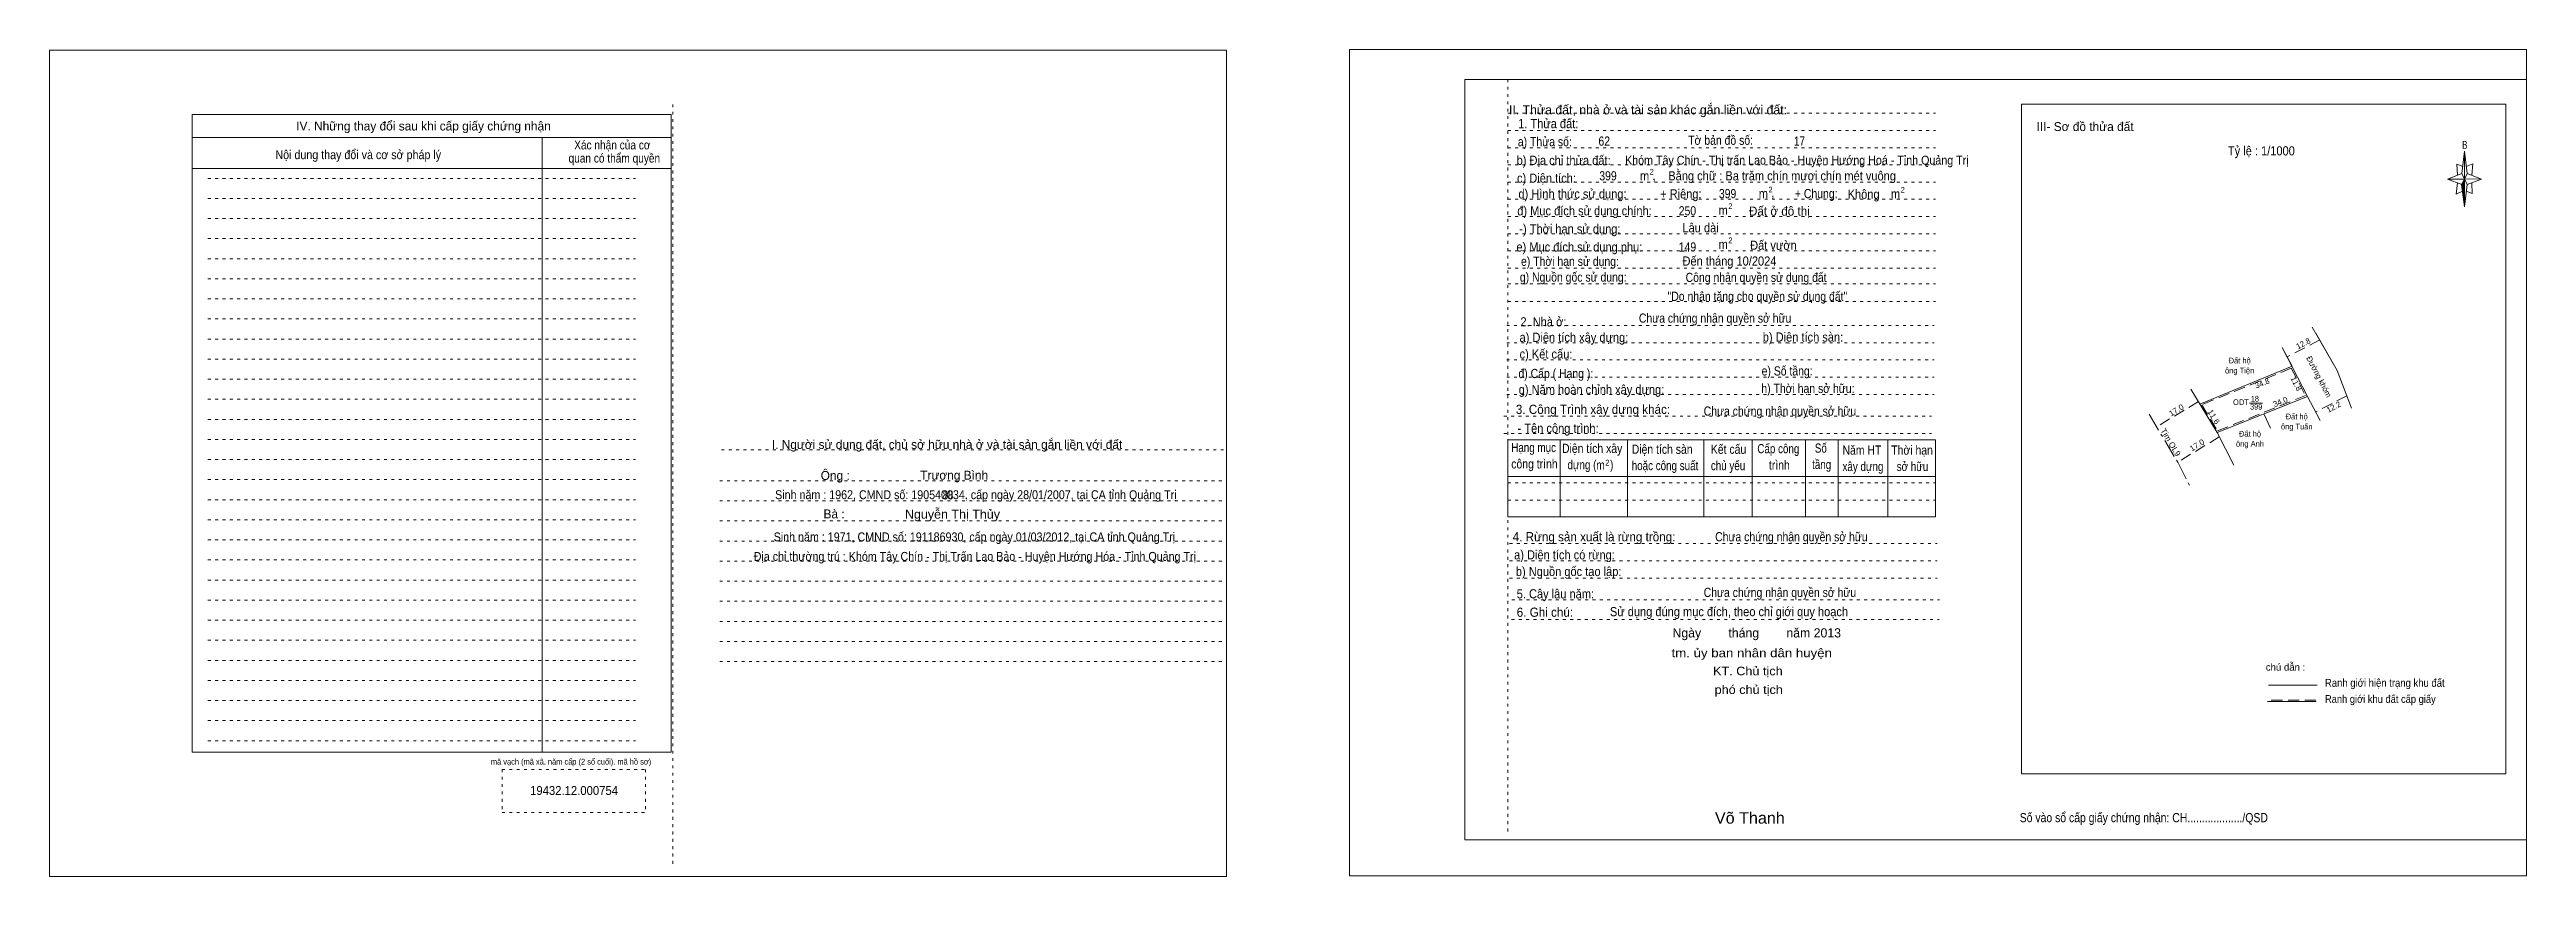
# Model space of a CAD drawing. Header units: metres. Extents: x 537020.7 to 537107.1, y 1838472.1 to 1838501.
import ezdxf
from ezdxf.enums import TextEntityAlignment as Align

# ---------------------------------------------------------------- set-up
doc = ezdxf.new("R2010")
doc.units = ezdxf.units.M
doc.header["$LTSCALE"] = 0.13
for name, pattern in [('DOT_DASHED', [7.7, 5, -1.2, 0.3, -1.2]), ('DOTTED', [1.5, 0.3, -1.2]), ('MEDIUM_DASHED', [4.5, 3, -1.5])]:
    doc.linetypes.add(name, pattern=pattern)
for name, color, linetype, lineweight in [('1', 7, 'DOTTED', 13), ('10', 7, 'Continuous', 13), ('17', 7, 'MEDIUM_DASHED', 13), ('2', 7, 'Continuous', 13), ('23', 7, 'Continuous', 13), ('30', 7, 'Continuous', 13), ('50', 7, 'Continuous', 13)]:
    doc.layers.add(name, color=color, linetype=linetype, lineweight=lineweight)
for name, color, linetype in [('11', 7, 'Continuous'), ('18', 7, 'Continuous'), ('20', 7, 'Continuous'), ('3', 7, 'Continuous'), ('4', 7, 'Continuous'), ('5', 7, 'Continuous'), ('9', 7, 'Continuous')]:
    doc.layers.add(name, color=color, linetype=linetype)

msp = doc.modelspace()

# ---------------------------------------------------------------- hatches: boundary and pattern name
at = {"layer": '30'}
msp.add_hatch(color=256, dxfattribs=at).paths.add_polyline_path([(537104.95, 1838496.44), (537104.95, 1838495.48), (537104.85, 1838496.26)])

# ---------------------------------------------------------------- linework, layer by layer
at = {"layer": '1', "linetype": 'Continuous'}
for p, q in [((537070.09, 1838499.92), (537107.11, 1838499.92)), ((537070.09, 1838499.92), (537070.09, 1838473.42)), ((537107.11, 1838499.92), (537107.11, 1838473.42)), ((537070.09, 1838473.42), (537107.11, 1838473.42))]:
    msp.add_line(p, q, dxfattribs=at)
at = {"layer": '1'}
for p, q in [((537071.59, 1838499.92), (537071.59, 1838473.64)), ((537042.48, 1838499.05), (537042.48, 1838472.55)), ((537071.59, 1838498.74), (537086.5, 1838498.74)), ((537071.59, 1838498.14), (537086.5, 1838498.14)), ((537071.59, 1838497.54), (537086.5, 1838497.54)), ((537071.59, 1838496.94), (537086.5, 1838496.94)), ((537026.26, 1838496.47), (537041.17, 1838496.47)), ((537071.59, 1838496.34), (537086.5, 1838496.34)), ((537026.26, 1838495.77), (537041.17, 1838495.77)), ((537071.59, 1838495.74), (537086.5, 1838495.74)), ((537071.59, 1838495.14), (537086.5, 1838495.14)), ((537026.26, 1838495.07), (537041.17, 1838495.07)), ((537026.26, 1838494.37), (537041.17, 1838494.37)), ((537071.59, 1838494.54), (537086.5, 1838494.54)), ((537026.26, 1838493.67), (537041.17, 1838493.67)), ((537071.59, 1838493.94), (537086.5, 1838493.94)), ((537026.26, 1838492.97), (537041.17, 1838492.97)), ((537071.59, 1838493.34), (537086.5, 1838493.34)), ((537071.59, 1838492.79), (537086.5, 1838492.79)), ((537026.26, 1838492.27), (537041.17, 1838492.27)), ((537071.59, 1838492.18), (537086.5, 1838492.18)), ((537026.26, 1838491.57), (537041.17, 1838491.57)), ((537026.26, 1838490.87), (537041.17, 1838490.87)), ((537071.55, 1838491.34), (537086.46, 1838491.34)), ((537026.26, 1838490.17), (537041.17, 1838490.17)), ((537071.55, 1838490.74), (537086.46, 1838490.74)), ((537071.55, 1838490.14), (537086.46, 1838490.14)), ((537026.26, 1838489.47), (537041.17, 1838489.47)), ((537071.55, 1838489.54), (537086.46, 1838489.54)), ((537026.26, 1838488.77), (537041.17, 1838488.77)), ((537071.55, 1838488.94), (537086.46, 1838488.94)), ((537026.26, 1838488.07), (537041.17, 1838488.07)), ((537026.26, 1838487.37), (537041.17, 1838487.37)), ((537071.45, 1838488.18), (537086.36, 1838488.18)), ((537071.45, 1838487.58), (537086.36, 1838487.58)), ((537026.26, 1838486.67), (537041.17, 1838486.67)), ((537044.17, 1838487.01), (537061.78, 1838487.01)), ((537026.26, 1838485.97), (537041.17, 1838485.97)), ((537044.11, 1838485.93), (537061.72, 1838485.93)), ((537071.59, 1838485.86), (537086.5, 1838485.86)), ((537026.26, 1838485.27), (537041.17, 1838485.27)), ((537044.11, 1838485.23), (537061.72, 1838485.23)), ((537071.59, 1838485.26), (537086.5, 1838485.26)), ((537026.26, 1838484.57), (537041.17, 1838484.57)), ((537044.11, 1838484.53), (537061.72, 1838484.53)), ((537026.26, 1838483.87), (537041.17, 1838483.87)), ((537026.26, 1838483.17), (537041.17, 1838483.17)), ((537044.11, 1838483.83), (537061.72, 1838483.83)), ((537044.11, 1838483.13), (537061.72, 1838483.13)), ((537071.65, 1838483.74), (537086.56, 1838483.74)), ((537071.65, 1838483.14), (537086.56, 1838483.14)), ((537026.26, 1838482.47), (537041.17, 1838482.47)), ((537044.11, 1838482.43), (537061.72, 1838482.43)), ((537071.65, 1838482.54), (537086.56, 1838482.54)), ((537026.26, 1838481.77), (537041.17, 1838481.77)), ((537044.11, 1838481.73), (537061.72, 1838481.73)), ((537071.73, 1838481.78), (537086.64, 1838481.78)), ((537026.26, 1838481.07), (537041.17, 1838481.07)), ((537044.11, 1838481.03), (537061.72, 1838481.03)), ((537071.72, 1838481.09), (537086.63, 1838481.09)), ((537026.26, 1838480.37), (537041.17, 1838480.37)), ((537026.26, 1838479.67), (537041.17, 1838479.67)), ((537044.11, 1838480.33), (537061.72, 1838480.33)), ((537044.11, 1838479.63), (537061.72, 1838479.63)), ((537026.26, 1838478.97), (537041.17, 1838478.97)), ((537026.26, 1838478.27), (537041.17, 1838478.27)), ((537026.26, 1838477.57), (537041.17, 1838477.57)), ((537026.26, 1838476.87), (537041.17, 1838476.87)), ((537036.52, 1838475.87), (537041.52, 1838475.87)), ((537036.52, 1838475.87), (537036.52, 1838474.37)), ((537041.52, 1838475.87), (537041.52, 1838474.37)), ((537036.52, 1838474.37), (537041.52, 1838474.37))]:
    msp.add_line(p, q, dxfattribs=at)
at = {"layer": '1', "linetype": 'Continuous'}
for points in [[(537020.74, 1838472.14), (537061.78, 1838472.14), (537061.78, 1838500.94), (537020.74, 1838500.94)], [(537066.07, 1838472.16), (537107.11, 1838472.16), (537107.11, 1838500.96), (537066.07, 1838500.96)]]:
    msp.add_lwpolyline(points, close=True, dxfattribs=at)
at = {"layer": '10'}
for p, q in [((537098.94, 1838489.92), (537095.72, 1838488.6)), ((537098.19, 1838487.76), (537097.95, 1838488.26)), ((537071.59, 1838487.36), (537086.5, 1838487.36)), ((537071.59, 1838487.36), (537071.59, 1838484.67)), ((537073.42, 1838487.36), (537073.42, 1838484.67)), ((537075.76, 1838487.36), (537075.76, 1838484.67)), ((537078.42, 1838487.36), (537078.42, 1838484.67)), ((537080.11, 1838487.36), (537080.11, 1838484.67)), ((537081.97, 1838487.36), (537081.97, 1838484.67)), ((537083.11, 1838487.36), (537083.11, 1838484.67)), ((537084.84, 1838487.36), (537084.84, 1838484.67)), ((537086.5, 1838487.36), (537086.5, 1838484.67)), ((537071.59, 1838486.08), (537086.5, 1838486.08)), ((537071.59, 1838484.67), (537086.5, 1838484.67))]:
    msp.add_line(p, q, dxfattribs=at)
at = {"layer": '10', "linetype": 'MEDIUM_DASHED'}
for q in [(537095.79, 1838488.58), (537099.41, 1838488.9)]:
    msp.add_line((537098.91, 1838489.85), q, dxfattribs=at)
at = {"layer": '10'}
for points in [[(537101.01, 1838488.46), (537100.51, 1838489.77), (537099.76, 1838491.07)], [(537098.59, 1838490.58), (537099.48, 1838488.87), (537099.92, 1838488.03)]]:
    msp.add_lwpolyline(points, dxfattribs=at)
at = {"layer": '17'}
for p, q in [((537099.9, 1838490.84), (537098.77, 1838490.25)), ((537095.67, 1838488.69), (537094.21, 1838487.81)), ((537095.79, 1838488.58), (537096.34, 1838487.67)), ((537096.34, 1838487.67), (537099.41, 1838488.9)), ((537100.85, 1838488.89), (537099.76, 1838488.33)), ((537096.4, 1838487.46), (537094.95, 1838486.58))]:
    msp.add_line(p, q, dxfattribs=at)
at = {"layer": '17', "linetype": 'Continuous'}
for p, q in [((537095.41, 1838489.12), (537096.32, 1838487.61)), ((537096.32, 1838487.61), (537099.48, 1838488.87)), ((537097.45, 1838488.64), (537097.91, 1838488.64)), ((537096.32, 1838487.61), (537096.91, 1838486.47))]:
    msp.add_line(p, q, dxfattribs=at)
at = {"layer": '17', "linetype": 'DOT_DASHED'}
msp.add_lwpolyline([(537093.95, 1838488.25), (537094.95, 1838486.58), (537095.39, 1838485.72)], dxfattribs=at)
at = {"layer": '2'}
for p, q in [((537025.71, 1838498.7), (537042.42, 1838498.7)), ((537025.71, 1838498.7), (537025.71, 1838476.47)), ((537042.42, 1838498.7), (537042.42, 1838476.47)), ((537025.71, 1838497.9), (537042.42, 1838497.9)), ((537037.92, 1838497.9), (537037.92, 1838476.47)), ((537025.71, 1838496.82), (537042.42, 1838496.82)), ((537025.71, 1838476.47), (537042.42, 1838476.47))]:
    msp.add_line(p, q, dxfattribs=at)
msp.add_lwpolyline([(537089.5, 1838499.06), (537106.39, 1838499.06), (537106.39, 1838475.72), (537089.5, 1838475.72)], close=True, dxfattribs=at)
at = {"layer": '23'}
msp.add_line((537098.59, 1838490.58), (537098.94, 1838489.92), dxfattribs=at)
msp.add_lwpolyline([(537101.01, 1838488.46), (537100.51, 1838489.77), (537099.64, 1838491.28)], dxfattribs=at)
at = {"layer": '30'}
for p, q in [((537104.86, 1838496.64), (537104.95, 1838497.42)), ((537104.86, 1838496.26), (537104.36, 1838496.44)), ((537105.04, 1838496.26), (537104.95, 1838495.48)), ((537105.22, 1838495.94), (537105.01, 1838496.02)), ((537105.04, 1838496.64), (537105.54, 1838496.44)), ((537105.2, 1838496.32), (537105.22, 1838495.94))]:
    msp.add_line(p, q, dxfattribs=at)
for points in [[(537104.89, 1838496.88), (537104.68, 1838496.96), (537104.71, 1838496.58)], [(537105.01, 1838496.88), (537105.24, 1838496.98), (537105.2, 1838496.58)], [(537104.95, 1838496.44), (537104.86, 1838496.64), (537104.36, 1838496.44)], [(537104.7, 1838496.32), (537104.66, 1838495.92), (537104.88, 1838496.02)], [(537104.95, 1838496.44), (537105.04, 1838496.26), (537105.54, 1838496.44)]]:
    msp.add_lwpolyline(points, dxfattribs=at)
for points in [[(537104.95, 1838497.42), (537105.04, 1838496.64), (537104.95, 1838496.44)], [(537104.95, 1838496.44), (537104.36, 1838496.44), (537104.86, 1838496.64), (537105.04, 1838496.26), (537105.54, 1838496.44), (537104.95, 1838496.46)], [(537104.95, 1838496.44), (537104.95, 1838495.48), (537104.85, 1838496.26)]]:
    msp.add_lwpolyline(points, close=True, dxfattribs=at)
at = {"layer": '50'}
for p, q in [((537099.81, 1838478.81), (537098.11, 1838478.81)), ((537099.78, 1838478.24), (537098.08, 1838478.24))]:
    msp.add_line(p, q, dxfattribs=at)
at = {"layer": '50', "linetype": 'MEDIUM_DASHED'}
msp.add_line((537099.77, 1838478.28), (537098.06, 1838478.28), dxfattribs=at)

# ---------------------------------------------------------------- texts
at = {"layer": '1', "width": 0.85}
msp.add_text('mã vạch (mã xã. năm cấp (2 số cuối). mã hồ sơ)', height=0.2, dxfattribs=at).set_placement((537038.925, 1838476.04), align=Align.CENTER)
at = {"layer": '10'}
for s, p in [('IV. Những thay đổi sau khi cấp giấy chứng nhận', (537033.78, 1838498.14)), ('III- Sơ đồ thửa đất', (537091.72, 1838498.12)), ('I. Người sử dụng đất, chủ sở hữu nhà ở và tài sản gắn liền với đất', (537052.035, 1838487.04))]:
    msp.add_text(s, height=0.31, dxfattribs=at).set_placement(p, align=Align.CENTER)
for s, height, width, p in [('Xác nhận của cơ', 0.31, 0.85, (537040.365, 1838497.48)), ('Nội dung thay đổi và cơ sở pháp lý', 0.31, 0.9, (537031.505, 1838497.14)), ('  Khóm Tây Chín - Thị trấn Lao Bảo - Huyện Hướng Hoá - Tỉnh Quảng Trị', 0.31, 0.9, (537081.565, 1838496.95)), ('Bằng chữ : Ba trăm chín mươi chín mét vuông', 0.32, 0.9, (537081.155, 1838496.4)), ('Địa chỉ thường trú : Khóm Tây Chín - Thị Trấn Lao Bảo - Huyện Hướng Hóa - Tỉnh Quảng Trị', 0.31, 0.9, (537053.005, 1838483.14))]:
    msp.add_text(s, height=height, dxfattribs=dict(at, width=width)).set_placement(p, align=Align.CENTER)
at = {"layer": '11', "width": 0.95}
msp.add_text('19432.12.000754', height=0.31, dxfattribs=at).set_placement((537039.03, 1838474.98), align=Align.CENTER)
at = {"layer": '17'}
for s, rotation, p in [('12.8', 27.529, (537099.3738, 1838490.6271)), ('Đường khóm', 297.467, (537099.7873, 1838489.5111)), ('34.8', 22.196, (537097.9322, 1838489.2388)), ('11.8', 297.467, (537098.9942, 1838489.2711)), ('34.0', 22.196, (537098.5672, 1838488.5909)), ('12.2', 27.466, (537100.4339, 1838488.4168))]:
    msp.add_text(s, height=0.2, rotation=rotation, dxfattribs=at).set_placement(p, align=Align.CENTER)
for s, width, p in [('Đất hộ', 0.95, (537097.11, 1838490.02)), ('ông Tiện', 0.9, (537097.11, 1838489.67)), ('ODT', 0.95, (537097.155, 1838488.57)), ('399', 0.8, (537097.685, 1838488.41)), ('18', 0.8, (537097.64, 1838488.69)), ('Đất hộ', 0.95, (537099.1, 1838488.07)), ('Đất hộ', 0.95, (537097.47, 1838487.47)), ('ông Tuấn', 0.85, (537099.1, 1838487.72)), ('ông Anh', 0.9, (537097.47, 1838487.12))]:
    msp.add_text(s, height=0.2, dxfattribs=dict(at, width=width)).set_placement(p, align=Align.CENTER)
at = {"layer": '17', "width": 1.05}
for s, rotation, p in [('17.0', 31.091, (537094.9534, 1838488.3068)), ('11.6', 301.108, (537096.1168, 1838488.1067)), ('Tim QL9', 301.08, (537094.6163, 1838487.2216)), ('17.0', 31.057, (537095.6734, 1838487.0866))]:
    msp.add_text(s, height=0.2, rotation=rotation, dxfattribs=at).set_placement(p, align=Align.CENTER)
at = {"layer": '18'}
msp.add_text('Trương Bình', height=0.31, dxfattribs=at).set_placement((537052.285, 1838485.97), align=Align.CENTER)
for s, width, p in [('Sinh năm : 1962, CMND số: 190540034, cấp ngày 28/01/2007, tại CA tỉnh Quảng Trị', 0.9, (537053.04, 1838485.29)), ('Nguyễn Thị Thủy', 1.05, (537052.225, 1838484.61)), ('Sinh năm : 1971, CMND số: 191186930, cấp ngày 01/03/2012, tại CA tỉnh Quảng Trị', 0.9, (537052.99, 1838483.82))]:
    msp.add_text(s, height=0.31, dxfattribs=dict(at, width=width)).set_placement(p, align=Align.CENTER)
at = {"layer": '2'}
for s, p in [('II. Thửa đất, nhà ở và tài sản khác gắn liền với đất:', (537071.63, 1838498.7)), (',', (537076.63, 1838496.41)), (',', (537080.77, 1838495.82))]:
    msp.add_text(s, height=0.32, dxfattribs=at).set_placement(p)
for s, height, width, p in [('a) Thửa số:', 0.32, 0.85, (537071.94, 1838497.59)), ('1. Thửa đất:', 0.32, 0.9, (537071.95, 1838498.22)), ('Tờ bản đồ số:', 0.32, 0.85, (537077.88, 1838497.64)), ('c) Diện tích:', 0.32, 0.9, (537071.91, 1838496.32)), ('d) Hình thức sử dụng:', 0.32, 0.9, (537071.96, 1838495.77)), ('m', 0.32, 0.9, (537076.2, 1838496.4)), ('2', 0.2, 0.8, (537076.54, 1838496.6)), ('+ Riêng:', 0.32, 0.9, (537076.9, 1838495.77)), ('m', 0.32, 0.9, (537080.34, 1838495.78)), ('2', 0.2, 0.8, (537080.68, 1838495.98)), ('+ Chung:', 0.32, 0.85, (537081.6, 1838495.78)), ('Không', 0.32, 0.9, (537083.44, 1838495.76)), ('m', 0.32, 0.9, (537084.95, 1838495.77)), ('2', 0.2, 0.8, (537085.29, 1838495.97)), ('đ) Mục đích sử dụng chính: ', 0.32, 0.9, (537071.92, 1838495.18)), ('250', 0.32, 0.85, (537077.55, 1838495.18)), ('m', 0.32, 0.9, (537078.94, 1838495.2)), ('2', 0.2, 0.8, (537079.28, 1838495.4)), ('Đất ở đô thị', 0.32, 0.95, (537080, 1838495.17)), ('-) Thời hạn sử dụng: ', 0.32, 0.9, (537071.99, 1838494.55)), ('Lâu dài', 0.32, 0.9, (537077.68, 1838494.59)), ('2', 0.2, 0.8, (537079.28, 1838494.21)), ('Đất vườn', 0.32, 0.9, (537080.04, 1838493.98)), ('e) Mục đích sử dụng phụ: ', 0.32, 0.9, (537071.89, 1838493.92)), ('e) Thời hạn sử dụng: ', 0.32, 0.85, (537072.05, 1838493.42)), ('149', 0.32, 0.85, (537077.55, 1838493.92)), ('Đến tháng 10/2024', 0.32, 0.9, (537077.68, 1838493.43)), ('m', 0.32, 0.9, (537078.94, 1838494.01)), ('g) Nguồn gốc sử dụng: ', 0.32, 0.85, (537072.01, 1838492.87)), ('a) Diện tích xây dựng:', 0.32, 0.9, (537072, 1838490.77)), ('2. Nhà ở:', 0.32, 0.9, (537072.03, 1838491.31)), ('b) Diện tích sàn:', 0.32, 0.9, (537080.48, 1838490.78)), ('c) Kết cấu:', 0.32, 0.9, (537072, 1838490.19)), ('đ) Cấp ( Hạng ):', 0.32, 0.85, (537071.96, 1838489.51)), ('g) Năm hoàn chỉnh xây dựng:', 0.32, 0.9, (537071.97, 1838488.95)), ('h) Thời hạn sở hữu:', 0.32, 0.85, (537080.43, 1838488.99)), ('e) Số tầng:', 0.32, 0.85, (537080.44, 1838489.6)), ('3. Công Trình xây dựng khác:', 0.32, 0.95, (537071.87, 1838488.26)), ('- Tên công trình:', 0.32, 0.9, (537071.93, 1838487.6)), ('công trình', 0.32, 0.85, (537071.71, 1838486.36)), ('Hạng mục', 0.32, 0.8, (537071.71, 1838486.93)), ('Diện tích xây', 0.32, 0.85, (537073.48, 1838486.9)), ('  dựng (     )', 0.32, 0.8, (537073.48, 1838486.33)), ('m', 0.32, 0.85, (537074.67, 1838486.32)), ('2', 0.2014, 0.75, (537074.99, 1838486.46)), ('hoặc công suất', 0.32, 0.8, (537075.91, 1838486.3)), ('Diện tích sàn', 0.32, 0.85, (537075.91, 1838486.87)), ('chủ yếu', 0.32, 0.8, (537078.67, 1838486.3)), ('Kết cấu', 0.32, 0.85, (537078.67, 1838486.87)), ('Cấp công', 0.32, 0.8, (537080.29, 1838486.89)), ('    trình', 0.32, 0.85, (537080.29, 1838486.32)), ('tầng', 0.32, 0.8, (537082.2, 1838486.34)), (' Số', 0.32, 0.8, (537082.2, 1838486.91)), ('xây dựng', 0.32, 0.8, (537083.26, 1838486.27)), ('Năm HT', 0.32, 0.85, (537083.26, 1838486.84)), ('Thời hạn', 0.32, 0.85, (537084.96, 1838486.84)), ('  sở hữu', 0.32, 0.8, (537084.96, 1838486.27)), ('4. Rừng sản xuất là rừng trồng:', 0.32, 0.95, (537071.76, 1838483.82)), ('a) Diện tích có rừng:', 0.32, 0.9, (537071.81, 1838483.19)), ('b) Nguồn gốc tạo lập:', 0.32, 0.9, (537071.87, 1838482.61)), ('5. Cây lâu năm:', 0.32, 0.9, (537071.9, 1838481.83)), ('6. Ghi chú:', 0.32, 0.95, (537071.9, 1838481.19)), ('Số vào sổ cấp giấy chứng nhận: CH.................../QSD ', 0.32, 0.85, (537089.44, 1838474.03))]:
    msp.add_text(s, height=height, dxfattribs=dict(at, width=width)).set_placement(p)
for s, height, width, p in [('quan có thẩm quyền', 0.31, 0.85, (537040.435, 1838497.02)), ('b) Địa chỉ thửa đất:', 0.32, 0.9, (537073.535, 1838496.94))]:
    msp.add_text(s, height=height, dxfattribs=dict(at, width=width)).set_placement(p, align=Align.CENTER)
at = {"layer": '20'}
for s, p in [('Ông : ', (537048.195, 1838485.96)), ('Bà : ', (537048.155, 1838484.62))]:
    msp.add_text(s, height=0.31, dxfattribs=at).set_placement(p, align=Align.CENTER)
at = {"layer": '3'}
for s, width, p in [('62', 0.85, (537074.75, 1838497.61)), ('17', 0.8, (537081.57, 1838497.61))]:
    msp.add_text(s, height=0.32, dxfattribs=dict(at, width=width)).set_placement(p)
at = {"layer": '30', "width": 0.75}
msp.add_text('B', height=0.2756, dxfattribs=at).set_placement((537104.96, 1838497.5), align=Align.CENTER)
at = {"layer": '4', "width": 0.85}
for p in [(537074.78, 1838496.4), (537078.95, 1838495.78)]:
    msp.add_text('399', height=0.32, dxfattribs=at).set_placement(p)
at = {"layer": '5', "width": 0.8}
msp.add_text('88', height=0.31, dxfattribs=at).set_placement((537052.07, 1838485.28), align=Align.CENTER)
at = {"layer": '50', "width": 0.9}
msp.add_text('Tỷ lệ : 1/1000', height=0.32, dxfattribs=at).set_placement((537096.7, 1838497.27))
at = {"layer": '50'}
for s, height, p in [('Ngày        tháng        năm 2013', 0.32, (537080.27, 1838480.47)), ('chú dẫn :', 0.25, (537098.71, 1838479.31))]:
    msp.add_text(s, height=height, dxfattribs=at).set_placement(p, align=Align.CENTER)
for s, height, width, p in [('tm. ủy ban nhân dân huyện ', 0.3, 1.15, (537080.16, 1838479.78)), ('KT. Chủ tịch', 0.3, 1.1, (537079.96, 1838479.15)), ('phó chủ tịch', 0.3, 1.1, (537079.99, 1838478.5)), ('Ranh giới hiện trạng khu đất', 0.275, 0.9, (537102.17, 1838478.75)), ('Ranh giới khu đất cấp giấy', 0.27, 0.9, (537102.015, 1838478.19)), ('Võ Thanh', 0.4, 1.05, (537080.03, 1838473.98))]:
    msp.add_text(s, height=height, dxfattribs=dict(at, width=width)).set_placement(p, align=Align.CENTER)
at = {"layer": '9'}
for s, width, p in [('"Do nhận tặng cho quyền sử dụng đất"', 0.85, (537077.16, 1838492.2)), ('Công nhận quyền sử dụng đất ', 0.85, (537077.79, 1838492.86)), ('Chưa chứng nhận quyền sở hữu', 0.85, (537076.16, 1838491.44)), ('Chưa chứng nhận quyền sở hữu', 0.85, (537078.42, 1838488.2)), ('Chưa chứng nhận quyền sở hữu', 0.85, (537078.82, 1838483.82)), ('Chưa chứng nhận quyền sở hữu', 0.85, (537078.42, 1838481.88)), ('Sử dụng đúng mục đích, theo chỉ giới quy hoạch', 0.9, (537075.15, 1838481.21))]:
    msp.add_text(s, height=0.32, dxfattribs=dict(at, width=width)).set_placement(p)

doc.saveas('drawing.dxf')
